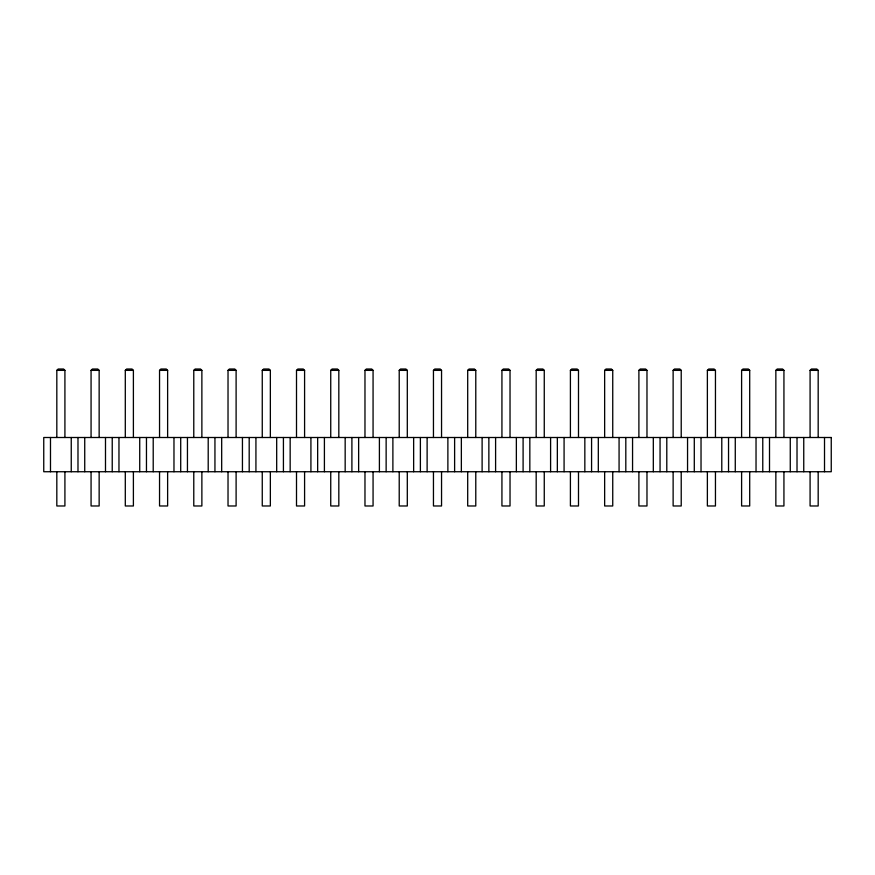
<?xml version="1.0" encoding="UTF-8"?>
<svg xmlns="http://www.w3.org/2000/svg" width="875" height="875" viewBox="0 0 875 875"><rect width="100%" height="100%" fill="white"/><g stroke="black" fill="none" stroke-linecap="round" stroke-linejoin="round"><path stroke-width="1.31" d="M56.82 437.5L56.82 370.366L58.177 369.02L63.569 369.02L64.914 370.366L64.914 437.5M91.066 437.5L91.066 370.366L92.411 369.02L97.803 369.02L99.148 370.366L99.148 437.5M125.3 437.5L125.3 370.366L126.656 369.02L132.048 369.02L133.394 370.366L133.394 437.5M159.545 437.5L159.545 370.366L160.891 369.02L166.283 369.02L167.628 370.366L167.628 437.5M193.78 437.5L193.78 370.366L195.125 369.02L200.517 369.02L201.873 370.366L201.873 437.5M228.025 437.5L228.025 370.366L229.37 369.02L234.762 369.02L236.108 370.366L236.108 437.5M262.259 437.5L262.259 370.366L263.605 369.02L268.997 369.02L270.353 370.366L270.353 437.5M296.505 437.5L296.505 370.366L297.85 369.02L303.242 369.02L304.588 370.366L304.588 437.5M330.739 437.5L330.739 370.366L332.084 369.02L337.477 369.02L338.822 370.366L338.822 437.5M364.973 437.5L364.973 370.366L366.33 369.02L371.722 369.02L373.067 370.366L373.067 437.5M399.219 437.5L399.219 370.366L400.564 369.02L405.956 369.02L407.302 370.366L407.302 437.5M433.453 437.5L433.453 370.366L434.809 369.02L440.191 369.02L441.547 370.366L441.547 437.5M467.698 437.5L467.698 370.366L469.044 369.02L474.436 369.02L475.781 370.366L475.781 437.5M501.933 437.5L501.933 370.366L503.278 369.02L508.67 369.02L510.027 370.366L510.027 437.5M536.178 437.5L536.178 370.366L537.523 369.02L542.916 369.02L544.261 370.366L544.261 437.5M570.413 437.5L570.413 370.366L571.758 369.02L577.15 369.02L578.495 370.366L578.495 437.5M604.647 437.5L604.647 370.366L606.003 369.02L611.395 369.02L612.741 370.366L612.741 437.5M638.892 437.5L638.892 370.366L640.238 369.02L645.63 369.02L646.975 370.366L646.975 437.5M673.127 437.5L673.127 370.366L674.483 369.02L679.875 369.02L681.22 370.366L681.22 437.5M707.372 437.5L707.372 370.366L708.717 369.02L714.109 369.02L715.455 370.366L715.455 437.5M741.606 437.5L741.606 370.366L742.952 369.02L748.344 369.02L749.7 370.366L749.7 437.5M775.852 437.5L775.852 370.366L777.197 369.02L782.589 369.02L783.934 370.366L783.934 437.5M810.086 437.5L810.086 370.366L811.431 369.02L816.823 369.02L818.18 370.366L818.18 437.5M56.82 370.366L64.914 370.366M91.066 370.366L99.148 370.366M125.3 370.366L133.394 370.366M159.545 370.366L167.628 370.366M193.78 370.366L201.873 370.366M228.025 370.366L236.108 370.366M262.259 370.366L270.353 370.366M296.505 370.366L304.588 370.366M330.739 370.366L338.822 370.366M364.973 370.366L373.067 370.366M399.219 370.366L407.302 370.366M433.453 370.366L441.547 370.366M467.698 370.366L475.781 370.366M501.933 370.366L510.027 370.366M536.178 370.366L544.261 370.366M570.413 370.366L578.495 370.366M604.647 370.366L612.741 370.366M638.892 370.366L646.975 370.366M673.127 370.366L681.22 370.366M707.372 370.366L715.455 370.366M741.606 370.366L749.7 370.366M775.852 370.366L783.934 370.366M810.086 370.366L818.18 370.366M824.513 437.5L824.513 471.734M818.18 471.734L818.18 505.98L810.086 505.98L810.086 471.734M803.753 437.5L803.753 471.734M797.016 437.5L797.016 471.734M790.267 437.5L790.267 471.734M783.934 471.734L783.934 505.98L775.852 505.98L775.852 471.734M769.508 437.5L769.508 471.734M762.77 437.5L762.77 471.734M756.033 437.5L756.033 471.734M749.7 471.734L749.7 505.98L741.606 505.98L741.606 471.734M735.273 437.5L735.273 471.734M728.536 437.5L728.536 471.734M721.787 437.5L721.787 471.734M715.455 471.734L715.455 505.98L707.372 505.98L707.372 471.734M701.028 437.5L701.028 471.734M694.291 437.5L694.291 471.734M687.553 437.5L687.553 471.734M681.22 471.734L681.22 505.98L673.127 505.98L673.127 471.734M666.794 437.5L666.794 471.734M660.056 437.5L660.056 471.734M653.319 437.5L653.319 471.734M646.975 471.734L646.975 505.98L638.892 505.98L638.892 471.734M632.559 437.5L632.559 471.734M625.811 437.5L625.811 471.734M619.073 437.5L619.073 471.734M612.741 471.734L612.741 505.98L604.647 505.98L604.647 471.734M598.314 437.5L598.314 471.734M591.577 437.5L591.577 471.734M584.839 437.5L584.839 471.734M578.495 471.734L578.495 505.98L570.413 505.98L570.413 471.734M564.08 437.5L564.08 471.734M557.342 437.5L557.342 471.734M550.594 437.5L550.594 471.734M544.261 471.734L544.261 505.98L536.178 505.98L536.178 471.734M529.834 437.5L529.834 471.734M523.097 437.5L523.097 471.734M516.359 437.5L516.359 471.734M510.027 471.734L510.027 505.98L501.933 505.98L501.933 471.734M495.6 437.5L495.6 471.734M488.862 437.5L488.862 471.734M482.114 437.5L482.114 471.734M475.781 471.734L475.781 505.98L467.698 505.98L467.698 471.734M461.355 437.5L461.355 471.734M454.617 437.5L454.617 471.734M447.88 437.5L447.88 471.734M441.547 471.734L441.547 505.98L433.453 505.98L433.453 471.734M427.12 437.5L427.12 471.734M420.383 437.5L420.383 471.734M413.645 437.5L413.645 471.734M407.302 471.734L407.302 505.98L399.219 505.98L399.219 471.734M392.886 437.5L392.886 471.734M386.138 437.5L386.138 471.734M379.4 437.5L379.4 471.734M373.067 471.734L373.067 505.98L364.973 505.98L364.973 471.734M358.641 437.5L358.641 471.734M351.903 437.5L351.903 471.734M345.166 437.5L345.166 471.734M338.822 471.734L338.822 505.98L330.739 505.98L330.739 471.734M324.406 437.5L324.406 471.734M317.658 437.5L317.658 471.734M310.92 437.5L310.92 471.734M304.588 471.734L304.588 505.98L296.505 505.98L296.505 471.734M290.161 437.5L290.161 471.734M283.423 437.5L283.423 471.734M276.686 437.5L276.686 471.734M270.353 471.734L270.353 505.98L262.259 505.98L262.259 471.734M255.927 437.5L255.927 471.734M249.189 437.5L249.189 471.734M242.441 437.5L242.441 471.734M236.108 471.734L236.108 505.98L228.025 505.98L228.025 471.734M221.681 437.5L221.681 471.734M214.944 437.5L214.944 471.734M208.206 437.5L208.206 471.734M201.873 471.734L201.873 505.98L193.78 505.98L193.78 471.734M187.447 437.5L187.447 471.734M180.709 437.5L180.709 471.734M173.972 437.5L173.972 471.734M167.628 471.734L167.628 505.98L159.545 505.98L159.545 471.734M153.213 437.5L153.213 471.734M146.464 437.5L146.464 471.734M139.727 437.5L139.727 471.734M133.394 471.734L133.394 505.98L125.3 505.98L125.3 471.734M118.967 437.5L118.967 471.734M112.23 437.5L112.23 471.734M105.492 437.5L105.492 471.734M99.148 471.734L99.148 505.98L91.066 505.98L91.066 471.734M84.733 437.5L84.733 471.734M77.984 437.5L77.984 471.734M71.247 437.5L71.247 471.734M64.914 471.734L64.914 505.98L56.82 505.98L56.82 471.734M50.487 437.5L50.487 471.734M831.25 437.5L43.75 437.5L43.75 471.734L831.25 471.734L831.25 437.5"/></g></svg>
